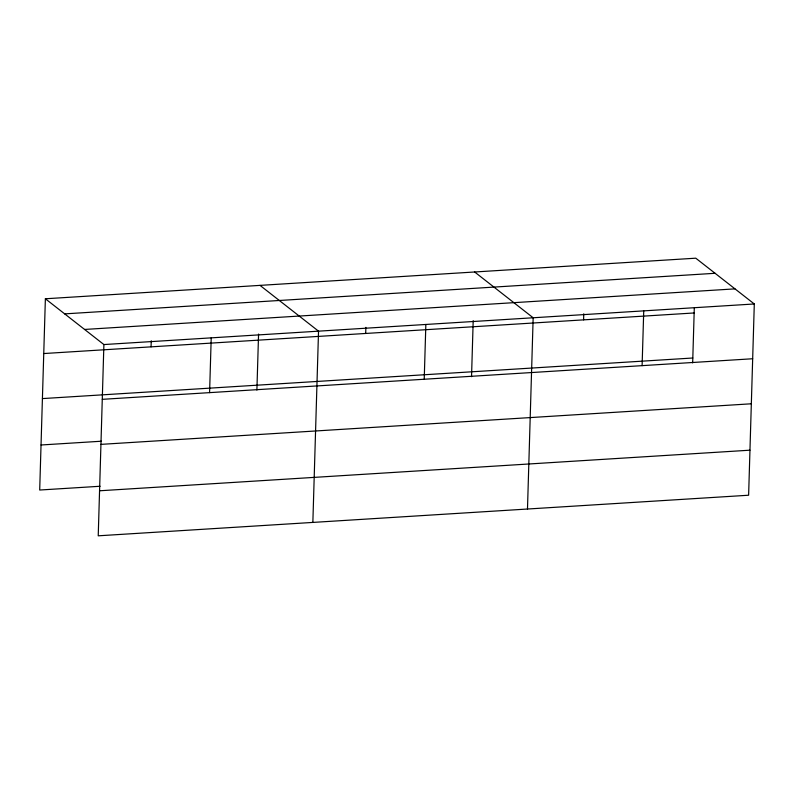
<?xml version="1.0" encoding="UTF-8"?>
<svg xmlns="http://www.w3.org/2000/svg" width="794" height="794" viewBox="0 0 794 794"><rect width="100%" height="100%" fill="white"/><g stroke="black" fill="none" stroke-linecap="round" stroke-linejoin="round"><path stroke-width="1.19" d="M45.377 298.772L103.895 344.556L98.228 535.811L748.623 495.228L754.3 303.973L695.772 258.189L45.377 298.772L39.7 490.027L100.143 486.256M151.068 346.849L151.247 340.765M209.586 392.643L211.214 337.857M256.899 390.072L258.566 334.066M312.856 522.422L318.533 331.167L260.005 285.374M365.697 333.46L365.875 327.366M424.224 379.244L425.852 324.468M471.537 376.684L473.194 320.677M527.484 509.033L533.161 317.769L474.643 271.985M583.58 319.863L583.769 313.779M642.108 365.647L643.736 310.871M692.666 362.888L694.293 308.092M64.691 313.878L715.086 273.295M84.591 329.45L734.986 288.867M103.895 344.556L754.3 303.973M43.749 353.548L694.154 312.965M42.41 398.588L692.815 358.005M102.277 399.332L752.672 358.749M41.04 444.987L101.483 441.216M100.937 444.372L751.342 403.789M99.558 490.781L749.963 450.188"/></g></svg>
